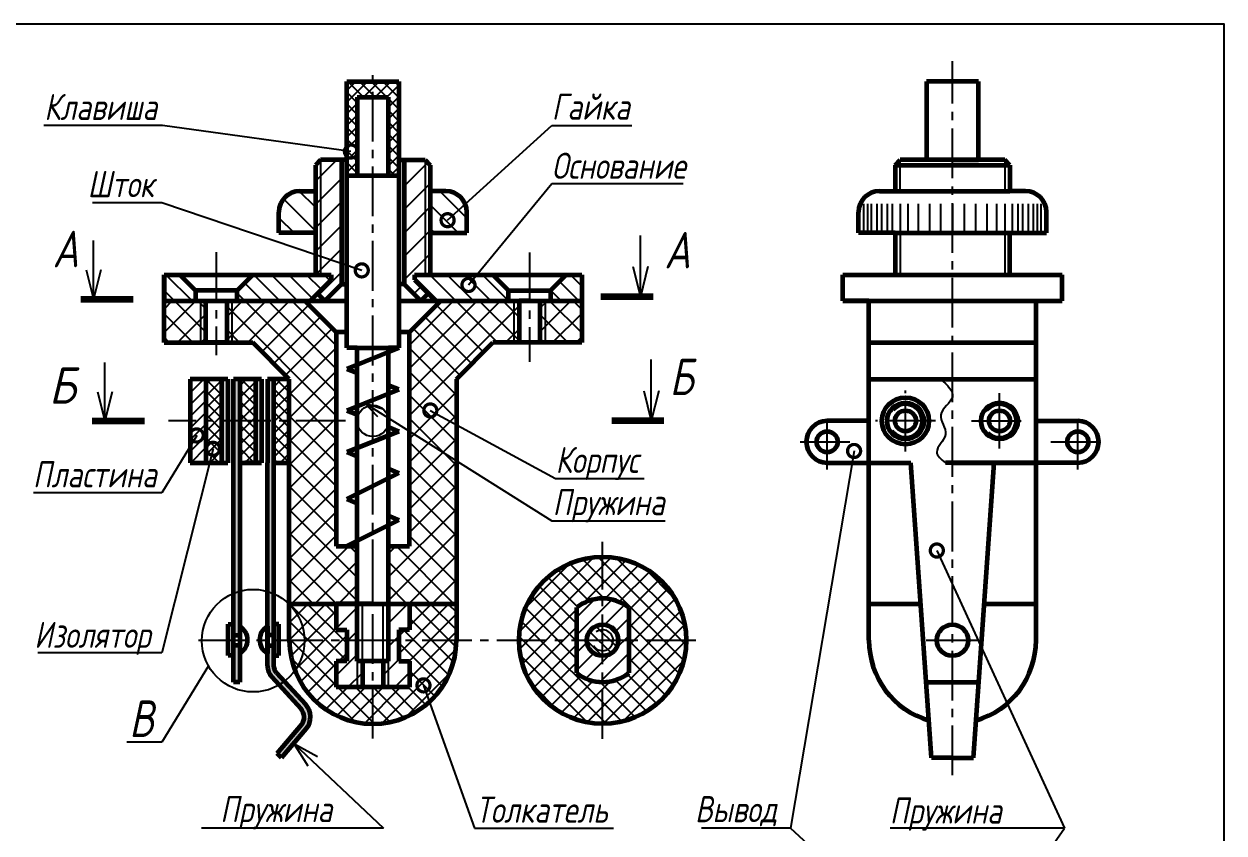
# Model space of a CAD drawing. Header units: millimetres. Extents: x 0 to 420, y 0 to 313.
# Drawn here: x 190.2 to 420, y 142.1 to 297 of the extents above; entities that cross this region are included whole.
import ezdxf

# ---------------------------------------------------------------- set-up
doc = ezdxf.new("R2010")
doc.units = ezdxf.units.MM
doc.header["$LTSCALE"] = 0.5
doc.linetypes.add('осевая2', pattern=[28.575000000000003, 19.05, -3.175, 3.175, -3.175])
doc.layers.get('0').update_dxf_attribs({"linetype": 'CONTINUOUS', "lineweight": 60})
doc.styles.get("Standard").update_dxf_attribs({"font": 'isocpeui.ttf', "width": 0.9})
doc.dimstyles.get("Standard").update_dxf_attribs({"dimtxt": 5, "dimasz": 5, "dimexe": 2, "dimexo": 0, "dimgap": 1.5, "dimtad": 1, "dimdec": 0, "dimzin": 0, "dimtxsty": 'Standard', "dimcen": 5, "dimadec": 0, "dimazin": 0, "dimtfac": 1, "dimtdec": 0, "dimtofl": 0, "dimtmove": 0, "dimatfit": 3, "dimldrblk": 'DOTSMALL', "dimfxl": 0, "dimtolj": 1, "dimtzin": 0, "dimarcsym": 0})
pattern_1 = [(45, (10, -5), (-1.122532015133644, 1.122532015133644), []), (135, (10, -5), (-1.122532015133644, -1.122532015133644), [])]

# ---------------------------------------------------------------- blocks, each defined once
blk = doc.blocks.new('_DotSmall')
at = {"color": 0, "linetype": 'ByBlock', "const_width": 0.5}
blk.add_lwpolyline([(-0.0625, 0, 1), (0.0625, 0, 1)], format="xyb", close=True, dxfattribs=at)

msp = doc.modelspace()

# ---------------------------------------------------------------- hatches: boundary and pattern name
at = {"lineweight": -3}
h = msp.add_hatch(dxfattribs=at)
h.set_pattern_fill('ANSI37', color=256, scale=0.5, style=0)
h.set_pattern_definition([(45, (10.47450921081239, -4.379159490993146), (-1.122532015133644, 1.122532015133644), []), (135, (10.47450921081239, -4.379159490993146), (-1.122532015133644, -1.122532015133644), [])])
h.paths.add_polyline_path([(253.9999999999999, 283), (259.9999999999999, 283), (259.9999999999999, 268), (261.9999999999999, 268), (261.9999999999999, 286), (251.9999999999999, 286), (252, 268), (253.9999999999999, 268)])
h = msp.add_hatch(dxfattribs=at)
h.set_pattern_fill('ANSI31', style=0)
h.set_pattern_definition([(45, (10, -5), (-2.245064030267288, 2.245064030267288), [])])
h.paths.add_polyline_path([(250.9999999999999, 270.9999999999999), (246.9999999999999, 270.9999999999999), (247.0000000000002, 248.9999999999999), (249.0000000000001, 249), (249.0000000000001, 247.9999999999999), (246.414213562373, 245.414213562373), (247.8284271247462, 243.9999999999999), (251.0000000000001, 247.1715728752538)])
h.paths.add_polyline_path([(246.9999999999999, 270.9999999999999), (245.9999999999999, 269.9999999999999), (246.0000000000001, 249), (247.0000000000001, 249)])
h.paths.add_polyline_path([(266.9999999999998, 271.0000000000001), (262.9999999999999, 271), (262.9999999999998, 247.1715728752536), (266.1715728752538, 244.0000000000001), (267.5857864376268, 245.414213562373), (264.9999999999999, 248), (264.9999999999999, 249), (266.9999999999999, 248.9999999999999)])
h.paths.add_polyline_path([(267.9999999999999, 269.9999999999999), (266.9999999999999, 271.0000000000001), (266.9999999999999, 270), (266.9999999999999, 249), (267.9999999999999, 249)])
h = msp.add_hatch(dxfattribs=at)
h.set_pattern_fill('ANSI31', angle=90, style=0)
h.set_pattern_definition([(135, (10, -5), (-2.245064030267288, -2.245064030267288), [])])
h.paths.add_polyline_path([(245.9999999999999, 264.9999999999999), (243.0000000000001, 264.9999999999999, 0.4142135623730951), (239.0000000000001, 260.9999999999999), (239.0000000000001, 256.9999999999998), (246.0000000000001, 256.9999999999999)])
h.paths.add_polyline_path([(270.9999999999999, 264.9999999999999), (267.9999999999999, 264.9999999999999), (267.9999999999999, 256.9999999999999), (274.9999999999998, 256.9999999999998), (274.9999999999999, 260.9999999999999, 0.4142135623730951)])
h = msp.add_hatch(dxfattribs=at)
h.set_pattern_fill('ANSI31', scale=0.75, angle=90, style=0)
h.set_pattern_definition([(135, (10, -5), (-1.683798022700466, -1.683798022700466), [])])
h.paths.add_polyline_path([(222.9999999999997, 246), (219.9999999999997, 249), (217.0000000000001, 249), (217, 244), (222.9999999999997, 244)])
h.paths.add_polyline_path([(249.0000000000001, 247.9999999999999), (249.0000000000001, 249), (247.0000000000001, 249), (233.9999999999997, 249), (230.9999999999997, 245.9999999999999), (230.9999999999997, 244), (245, 244)])
h.paths.add_polyline_path([(279.9999999999999, 248.9999999999999), (264.9999999999999, 249), (264.9999999999999, 247.9999999999999), (268.9999999999999, 244), (269.9999999999999, 244), (283, 244), (283.0000000000001, 245.9999999999999)])
h.paths.add_polyline_path([(296.9999999999999, 248.9999999999999), (294, 248.9999999999999), (291, 245.9999999999999), (291, 244), (297, 244)])
h = msp.add_hatch(dxfattribs=at)
h.set_pattern_fill('ANSI37', style=0)
h.set_pattern_definition([(45, (10, -5), (-2.245064030267288, 2.245064030267288), []), (135, (10, -5), (-2.245064030267288, -2.245064030267288), [])])
h.paths.add_polyline_path([(297, 244), (290, 244), (290, 236), (297, 236)])
h.paths.add_polyline_path([(284.0000000000001, 243.9999999999999), (283, 243.9999999999999), (269.9999999999999, 243.9999999999999), (263.9999999999999, 237.9999999999999), (264, 197), (259.9999999999999, 197), (259.9999999999999, 186), (263.9999999999999, 186), (273, 186), (273, 229), (280, 235.9999999999999), (284, 236)])
h.paths.add_polyline_path([(250.0000000000001, 221), (240.9999999999999, 221), (241, 186), (253.9999999999999, 186), (254, 197), (250.0000000000001, 197)])
h.paths.add_polyline_path([(244, 244), (235.9999999999999, 244), (229.9999999999997, 244), (229.9999999999997, 235.9999999999999), (234, 235.9999999999999), (240.9999999999999, 228.9999999999999), (240.9999999999999, 220.9999999999999), (250, 220.9999999999999), (250, 237.9999999999999)])
h.paths.add_polyline_path([(224, 244), (217.0000000000001, 244), (217.0000000000001, 235.9999999999999), (223.9999999999999, 236)])
h.paths.add_polyline_path([(229.9999999999997, 244), (228.9999999999997, 244), (228.9999999999999, 235.9999999999999), (229.9999999999997, 235.9999999999999)])
h.paths.add_polyline_path([(224.9999999999999, 244), (223.9999999999999, 244), (223.9999999999999, 235.9999999999999), (224.9999999999999, 235.9999999999999)])
h.paths.add_polyline_path([(285, 244), (284, 243.9999999999999), (284, 235.9999999999999), (285, 235.9999999999999)])
h.paths.add_polyline_path([(290, 244), (289, 243.9999999999999), (289, 236), (290, 236)])
h = msp.add_hatch(dxfattribs=at)
h.set_pattern_fill('ANSI31', color=256, scale=0.5, style=0)
h.set_pattern_definition([(45, (11.47450921081239, -4.379159490993175), (-1.122532015133644, 1.122532015133644), [])])
h.paths.add_polyline_path([(225, 228.9999999999999), (221.9999999999999, 228.9999999999999), (222, 212.9999999999999), (224.9999999999999, 212.9999999999999)])
h = msp.add_hatch(dxfattribs=at)
h.set_pattern_fill('ANSI37', scale=0.5, style=0)
h.set_pattern_definition(pattern_1)
h.paths.add_polyline_path([(227.9999999999999, 229), (224.9999999999999, 229), (225, 221), (227.9999999999999, 221)])
h.paths.add_polyline_path([(227.9999999999999, 220.9999999999999), (224.9999999999999, 220.9999999999999), (224.9999999999999, 212.9999999999999), (227.9999999999999, 212.9999999999999)])
h = msp.add_hatch(color=7, dxfattribs=at)
h.paths.add_polyline_path([(229.2, 229), (227.9999999999999, 228.9999999999999), (227.9999999999999, 220.9999999999999), (229.1999999999999, 220.9999999999999)])
h.paths.add_polyline_path([(229.1999999999999, 221), (227.9999999999999, 221), (227.9999999999999, 213), (229.1999999999999, 213)])
for points in [[(231.4999999999999, 228.9999999999999), (230.3, 228.9999999999999), (230.3, 221), (231.4999999999999, 221)], [(243.1985606546065, 165.9179885122392, -0.3887361430112392), (243.3080637755554, 162.8130441587843), (238.6488081115461, 157.3511918884537), (239.4999999999999, 156.5), (244.2210135987188, 162.0342485370798, 0.3708833653669796), (244.2025324279733, 166.5987108885997), (240.0467666349128, 171.1290411446852, -0.03092575068386787), (239.0398596665021, 170.4515185162357)]]:
    msp.add_hatch(color=7, dxfattribs=at).paths.add_polyline_path(points)
h = msp.add_hatch(dxfattribs=at)
h.set_pattern_fill('ANSI37', scale=0.5, style=0)
h.set_pattern_definition(pattern_1)
h.paths.add_polyline_path([(234.4999999999999, 229), (231.4999999999999, 228.9999999999999), (231.4999999999999, 220.9999999999999), (234.4999999999999, 220.9999999999999)])
h.paths.add_polyline_path([(234.5, 221), (231.4999999999999, 221), (231.4999999999999, 213), (234.4999999999999, 213)])
h = msp.add_hatch(color=7, dxfattribs=at)
h.paths.add_polyline_path([(235.7, 229), (234.4999999999999, 228.9999999999999), (234.4999999999999, 220.9999999999999), (235.7, 220.9999999999999)])
h.paths.add_polyline_path([(235.7, 220.9999999999999), (234.4999999999999, 221), (234.4999999999999, 212.9999999999999), (235.4999999999999, 213), (235.6999999999999, 212.9999999999999)])
h = msp.add_hatch(color=7, dxfattribs=at)
h.paths.add_polyline_path([(238, 229), (236.8, 228.9999999999999), (236.7999999999999, 220.9999999999999), (237.9999999999999, 220.9999999999999)])
h.paths.add_polyline_path([(237.9999999999999, 220.9999999999999), (236.7999999999999, 220.9999999999999), (236.8, 213), (236.7999999999999, 188.3557805064941, -0.03251450548268266), (237.9999999999999, 187.9224295782384), (237.9999999999999, 213)])
h = msp.add_hatch(dxfattribs=at)
h.set_pattern_fill('ANSI37', scale=0.5, style=0)
h.set_pattern_definition(pattern_1)
h.paths.add_polyline_path([(241, 228.9999999999999), (237.9999999999999, 229), (237.9999999999999, 220.9999999999999), (240.9999999999999, 220.9999999999999)])
h.paths.add_polyline_path([(241, 221), (237.9999999999999, 221), (237.9999999999999, 212.9999999999999), (240.9999999999999, 213)])
h = msp.add_hatch(color=7, dxfattribs=at)
h.paths.add_polyline_path([(231.4999999999999, 213), (231.4999999999999, 220.9999999999999), (230.3, 221), (230.3, 187.9893054944609, -0.03232055185939949), (231.5, 188.3997580830647)])
h.paths.add_polyline_path([(231.5, 188.3997580830647, 0.03232055185939949), (230.3, 187.9893054944609), (230.3, 179.9999999999999), (231.5, 179.9999999999999)])
h.paths.add_polyline_path([(231.5, 178), (230.3, 177.9999999999999), (230.3, 171), (231.4999999999999, 170.9999999999999)])
h = msp.add_hatch(dxfattribs=at)
h.set_pattern_fill('ANSI37', color=256, scale=0.75, style=0)
h.set_pattern_definition([(45, (0, 0), (-1.683798022700466, 1.683798022700466), []), (135, (0, 0), (-1.683798022700466, -1.683798022700466), [])])
h.paths.add_polyline_path([(296, 178.9999999999999), (285, 178.9999999999999, 0.4142135623730951), (301, 162.9999999999999), (301, 170.9999999999999, -0.170404102870707), (296, 172.7550020016011)])
h.paths.add_polyline_path([(296, 185.2449979983985, -0.170404102870712), (301, 187.0000000000001), (301, 194.9999999999999, 0.4142135623730951), (285, 178.9999999999999), (295.9999999999999, 178.9999999999999)])
h.paths.add_polyline_path([(301, 194.9999999999999), (301, 186.9999999999999, -0.1704041028707142), (306.0000000000001, 185.2449979983983), (306.0000000000001, 179), (317, 178.9999999999999, 0.4142135623730951)])
h.paths.add_polyline_path([(317, 178.9999999999999), (306.0000000000001, 179), (306.0000000000001, 172.7550020016014, -0.1704041028707136), (301, 170.9999999999997), (301, 162.9999999999999, 0.4142135623730951)])
h = msp.add_hatch(color=7, dxfattribs=at)
h.paths.add_polyline_path([(238, 187.9224295782384, 0.03251450548268359), (236.7999999999999, 188.3557805064941), (236.7999999999999, 179.9999999999999), (238, 179.9999999999999)])
h.paths.add_polyline_path([(238, 177.9999999999999), (236.7999999999999, 177.9999999999999), (236.7999999999999, 176.479715562982), (236.7999999999999, 174.1386619228793, 0.1877357048080367), (237.6418751548739, 171.975505152139), (239.0398596665021, 170.4515185162357, 0.03092575068386726), (240.0467666349128, 171.1290411446852), (238.526171838163, 172.7866890868443, -0.1877356792263243), (237.9999999999999, 174.1386619228792)])
h = msp.add_hatch(dxfattribs=at)
h.set_pattern_fill('ANSI31', scale=0.75, style=0)
h.set_pattern_definition([(45, (10, -5), (-1.683798022700466, 1.683798022700466), [])])
h.paths.add_polyline_path([(301.0000000000001, 186.9999999999999, 0.1704041028707158), (296, 185.2449979983981), (296, 178.9999999999999), (298, 178.9999999999999, -0.4142135623730951), (301, 181.9999999999999)])
h.paths.add_polyline_path([(301.0000000000001, 175.9999999999999, -0.4142135623731006), (298, 178.9999999999999), (296, 178.9999999999999), (296, 172.7550020016011, 0.1704041028707092), (301, 170.9999999999997)])
h.paths.add_polyline_path([(306.0000000000001, 178.9999999999999), (304, 178.9999999999999, -0.4142135623730951), (301, 175.9999999999999), (301, 170.9999999999999, 0.1704041028707114), (306.0000000000001, 172.7550020016014)])
h.paths.add_polyline_path([(306.0000000000001, 185.2449979983986, 0.1704041028707123), (301, 187.0000000000001), (301, 181.9999999999999, -0.4142135623730951), (304, 178.9999999999999), (306.0000000000001, 178.9999999999999)])
h = msp.add_hatch(dxfattribs=at)
h.set_pattern_fill('ANSI37', color=256, scale=0.75, style=0)
h.set_pattern_definition([(45, (10.47450921081239, -4.379159490993146), (-1.683798022700466, 1.683798022700466), []), (135, (10.47450921081239, -4.379159490993146), (-1.683798022700466, -1.683798022700466), [])])
h.paths.add_polyline_path([(263.9999999999999, 175), (263.9999999999999, 170), (256.9999999999999, 169.9999999999999), (256.9999999999999, 163, 0.4142135623730961), (273, 179), (273, 186), (263.9999999999999, 186), (263.9999999999999, 181), (261.9999999999999, 180.9999999999999), (261.9999999999999, 175)])
h.paths.add_polyline_path([(256.9999999999999, 163), (256.9999999999999, 170), (254.9999999999999, 170), (253.9999999999999, 170), (250, 170), (249.9999999999999, 175), (251.9999999999999, 174.9999999999999), (251.9999999999999, 181), (250, 181), (250, 186), (240.9999999999999, 186), (240.9999999999999, 179, 0.4142135623730951)])
h = msp.add_hatch(dxfattribs=at)
h.set_pattern_fill('ANSI31', color=256, style=0)
h.set_pattern_definition([(45, (10.47450921081239, -4.379159490993146), (-2.245064030267288, 2.245064030267288), [])])
h.paths.add_polyline_path([(253.9999999999999, 186), (250, 185.9999999999999), (249.9999999999999, 181), (251.9999999999999, 181), (251.9999999999999, 175), (249.9999999999999, 175), (249.9999999999999, 170), (253.9999999999999, 170)])
h.paths.add_polyline_path([(263.9999999999999, 175), (261.9999999999999, 175), (261.9999999999999, 181), (263.9999999999999, 181), (263.9999999999999, 186), (259.9999999999999, 186), (259.9999999999999, 170), (263.9999999999999, 170)])
h.paths.add_polyline_path([(259.9999999999999, 175), (258.9999999999999, 175), (258.9999999999999, 170), (259.9999999999999, 170)])
h.paths.add_polyline_path([(254.9999999999999, 175), (253.9999999999999, 174.9999999999999), (254, 170), (254.9999999999999, 170)])
h = msp.add_hatch(dxfattribs=at)
h.set_pattern_fill('ANSI31', color=256, scale=0.5, angle=90, style=0)
h.set_pattern_definition([(135, (-4.278414844498002, -3.715709893758174), (-1.122532015133644, -1.122532015133644), [])])
h.paths.add_polyline_path([(301, 179.5856578228995), (298.0577211358411, 179.5856578228995, 0.04915979923490117), (298, 178.9999999999999, 1), (304, 178.9999999999999), (301, 178.9999999999999)])
h.paths.add_polyline_path([(301, 181.9999999999999, 0.3577686434784973), (298.0577211358411, 179.5856578228995), (301, 179.5856578228995)])
h.paths.add_polyline_path([(301, 180.9999999999999), (301, 179.5856578228995), (302.9123297086215, 179.5856578228995, 0.3296180218170288)], flags=17)
h.paths.add_polyline_path([(302.9123297086215, 179.5856578228995), (301, 179.5856578228995), (301, 178.9999999999999), (303, 178.9999999999999, 0.07443303098612686)], flags=17)
h.paths.add_polyline_path([(303.942278864159, 179.5856578228995), (302.9123297086215, 179.5856578228995, -0.07443303098612686), (303, 178.9999999999999), (304, 178.9999999999999, 0.04915979923490117)], flags=17)
h.paths.add_polyline_path([(301, 181.9999999999999), (301, 180.9999999999999, -0.3296180218170288), (302.9123297086215, 179.5856578228995), (303.942278864159, 179.5856578228995, 0.3577686434784973)])

# ---------------------------------------------------------------- linework, layer by layer
at = {"color": 7, "lineweight": 0}
for p, q in [((420.0000013490593, 296.9999997325646), (1.349059402855346e-06, 296.9999997325646)), ((420.0000013490593, -2.674353254406014e-07), (420.0000013490593, 296.9999997325646))]:
    msp.add_line(p, q, dxfattribs=at)
at = {"linetype": 'осевая2', "lineweight": -3}
for p, q in [((368, 153.1670388027873), (368, 289.8957901429818)), ((256.9999999999999, 160.2027274502791), (256.9999999999999, 287.6982281225469)), ((226.9999999999997, 253.3422030603032), (226.9999999999997, 233.6055279160263)), ((287, 253.2474888790094), (287, 232.2958909098242)), ((359, 215.1739430949277), (359, 226.8260569050722)), ((251.75551004504, 220.9999999999999), (217.838511184751, 220.9999999999999)), ((344.0000000000001, 211.702490584484), (344.0000000000001, 222.2975094155159)), ((364.7496489928988, 221), (353.2503510071012, 221)), ((371.6610409483463, 221), (382.3389590516539, 221)), ((392, 211.702490584484), (392, 222.2975094155159)), ((338.8445789284061, 217), (349.1554210715941, 217)), ((386.844578928406, 217), (397.155421071594, 217)), ((301, 160.1437200263278), (301, 197.856279973672)), ((223.5916407411337, 178.9999999999999), (320.1424730571355, 178.9999999999999))]:
    msp.add_line(p, q, dxfattribs=at)
at = {"lineweight": 60}
for p, q in [((251.9999999999999, 268), (251.9999999999999, 286)), ((251.9999999999999, 286), (261.9999999999999, 286)), ((261.9999999999999, 286), (261.9999999999999, 268)), ((261.9999999999999, 286), (261.9999999999999, 271)), ((373, 286), (363, 286)), ((363, 286), (363, 271)), ((373, 271), (373, 286)), ((253.9999999999999, 283), (253.9999999999999, 268)), ((253.9999999999999, 283), (259.9999999999999, 283)), ((259.9999999999999, 268), (259.9999999999999, 283)), ((246.9999999999999, 270.9999999999999), (245.9999999999999, 269.9999999999999)), ((245.9999999999999, 269.9999999999999), (246.0000000000001, 249)), ((250.9999999999999, 270.9999999999999), (246.9999999999999, 270.9999999999999)), ((251.9999999999999, 270.9999999999999), (250.9999999999999, 270.9999999999999)), ((250.9999999999999, 270.9999999999999), (251.0000000000001, 247.1715728752537)), ((261.9999999999999, 271), (262.9999999999999, 271)), ((262.9999999999999, 271), (262.9999999999999, 247.1715728752536)), ((262.9999999999999, 271), (266.9999999999999, 271.0000000000001)), ((266.9999999999999, 271), (267.9999999999999, 270)), ((267.9999999999999, 270), (267.9999999999999, 249)), ((357, 270), (358, 271)), ((357, 270), (379, 270)), ((357, 270), (357, 264.9999999999999)), ((378, 271), (358, 271)), ((368, 271), (362, 271)), ((368, 271), (373, 271)), ((379, 270), (378, 271)), ((379, 270), (379.0000000000001, 264.9999999999999)), ((251.9999999999999, 235), (251.9999999999999, 268)), ((251.9999999999999, 268), (261.9999999999999, 268)), ((261.9999999999999, 268), (261.9999999999999, 235)), ((243.0000000000001, 264.9999999999999), (246, 264.9999999999999)), ((270.9999999999999, 264.9999999999999), (267.9999999999999, 264.9999999999999)), ((354.0000000000002, 264.9999999999999), (357.0000000000001, 264.9999999999999)), ((356.9999999999999, 264.9999999999999), (379.0000000000001, 264.9999999999999)), ((382, 264.9999999999999), (379, 264.9999999999999)), ((239.0000000000001, 256.9999999999999), (239.0000000000001, 260.9999999999999)), ((274.9999999999999, 256.9999999999999), (274.9999999999999, 260.9999999999999)), ((350.0000000000002, 256.9999999999999), (350.0000000000002, 260.9999999999999)), ((386, 256.9999999999999), (386, 260.9999999999999)), ((246.0000000000001, 256.9999999999999), (239.0000000000001, 256.9999999999999)), ((267.9999999999999, 256.9999999999999), (274.9999999999999, 256.9999999999999)), ((357.0000000000002, 256.9999999999999), (350.0000000000002, 256.9999999999999)), ((356.9999999999999, 256.9999999999999), (357, 249)), ((356.9999999999998, 256.9999999999999), (378.9999999999998, 256.9999999999999)), ((379, 249), (378.9999999999998, 256.9999999999999)), ((379, 256.9999999999999), (386, 256.9999999999999)), ((217.0000000000001, 249), (249.0000000000001, 249)), ((217.0000000000001, 236), (217.0000000000001, 249)), ((217.0000000000001, 249), (217.0000000000001, 244)), ((222.9999999999997, 246), (219.9999999999997, 249)), ((230.9999999999997, 246), (233.9999999999997, 249)), ((247.0000000000001, 249), (249.0000000000001, 249)), ((249.0000000000001, 249), (249.0000000000001, 248)), ((264.9999999999999, 249), (297, 249)), ((264.9999999999999, 249), (264.9999999999999, 248)), ((283, 245.9999999999999), (280, 248.9999999999999)), ((291, 245.9999999999999), (294, 248.9999999999999)), ((297, 249), (297, 236)), ((297, 249), (297, 244)), ((347, 248.9999999999999), (389.0000000000001, 249.0000000000001)), ((347, 244), (347, 249)), ((368, 249), (378, 249)), ((389.0000000000001, 244), (389.0000000000001, 249)), ((230.9999999999997, 246), (222.9999999999997, 246)), ((222.9999999999997, 246), (222.9999999999997, 244)), ((230.9999999999997, 244), (230.9999999999997, 246)), ((249.0000000000001, 248), (244.9999999999999, 244)), ((251.0000000000001, 247.1715728752537), (247.8284271247462, 244)), ((251.0000000000001, 247.1715728752537), (252.0000000000001, 247.1715728752538)), ((262.9999999999998, 247.1715728752537), (261.9999999999998, 247.1715728752538)), ((262.9999999999998, 247.1715728752537), (266.1715728752537, 244)), ((264.9999999999999, 248), (268.9999999999999, 244)), ((283, 243.9999999999999), (283, 245.9999999999999)), ((283, 245.9999999999999), (291, 245.9999999999999)), ((291, 245.9999999999999), (291, 243.9999999999999)), ((217.0000000000001, 244), (251.9999999999999, 244)), ((224.9999999999999, 236), (224.9999999999999, 244)), ((228.9999999999997, 244), (228.9999999999999, 236)), ((243.9999999999999, 244), (250, 237.9999999999999)), ((246.4142135623731, 245.414213562373), (247.8284271247462, 243.9999999999999)), ((261.9999999999999, 244), (297, 244)), ((269.9999999999999, 244), (263.9999999999999, 237.9999999999999)), ((267.5857864376268, 245.414213562373), (266.1715728752537, 243.9999999999999)), ((287, 243.9999999999999), (285, 243.9999999999999)), ((285, 243.9999999999999), (285, 235.9999999999999)), ((287, 243.9999999999999), (289, 243.9999999999999)), ((289, 243.9999999999999), (289, 235.9999999999999)), ((346.9999999999999, 244), (389.0000000000001, 244)), ((352, 244), (347.0000000000001, 244)), ((352, 199.2063549343127), (352, 244)), ((384.0000000000001, 197.5369988600654), (384.0000000000001, 244)), ((384.0000000000001, 244), (389.0000000000001, 244)), ((250, 237.9999999999999), (250.0000000000001, 197)), ((251.9999999999999, 237.9999999999999), (250, 237.9999999999999)), ((263.9999999999999, 237.9999999999999), (261.9999999999999, 237.9999999999999)), ((264, 197), (263.9999999999999, 237.9999999999999)), ((217.0000000000001, 236), (234.0000000000001, 236)), ((228.9999999999999, 236), (224.9999999999999, 236)), ((240.9999999999999, 229), (234.0000000000001, 236)), ((253.9999999999999, 235), (251.9999999999999, 235)), ((261.9999999999999, 235), (251.9999999999999, 231)), ((253.9999999999999, 175), (253.9999999999999, 235)), ((253.9999999999999, 235), (259.9999999999999, 235)), ((259.9999999999999, 175), (259.9999999999999, 235)), ((261.9999999999999, 235), (259.9999999999999, 235)), ((273, 229), (280, 236)), ((297, 236), (280, 236)), ((282, 235.9999999999999), (281, 235.9999999999999)), ((297, 236), (284, 236)), ((352, 236), (384.0000000000001, 236)), ((251.9999999999999, 231), (253.9999999999999, 230.2)), ((224.9999999999999, 228.9999999999999), (221.9999999999999, 228.9999999999999)), ((221.9999999999999, 228.9999999999999), (221.9999999999999, 212.9999999999999)), ((224.9999999999999, 229), (223.9999999999999, 229)), ((227.9999999999999, 229), (224.9999999999999, 229)), ((224.9999999999999, 228.9999999999999), (224.9999999999999, 212.9999999999999)), ((227.9999999999999, 229), (227.9999999999999, 213)), ((229.1999999999999, 229), (227.9999999999999, 229)), ((229.1999999999999, 229), (229.1999999999999, 213)), ((234.4999999999999, 229), (230.2999999999999, 228.9999999999999)), ((230.3, 170.9999999999999), (230.2999999999999, 228.9999999999999)), ((231.4999999999999, 229), (231.4999999999999, 213)), ((235.4999999999999, 229), (233.4999999999999, 229)), ((235.7, 229), (234.4999999999999, 229)), ((234.4999999999999, 229), (234.4999999999999, 213)), ((235.7, 229), (235.6999999999999, 212.9999999999999)), ((237.9999999999999, 229), (236.8, 229)), ((236.8, 229), (236.8, 213)), ((237.9999999999999, 229), (236.9999999999999, 229)), ((240.9999999999999, 229), (237.9999999999999, 229)), ((237.9999999999999, 229), (237.9999999999999, 213)), ((240.9999999999999, 179), (240.9999999999999, 229)), ((261.9999999999999, 226.9999999999999), (259.9999999999999, 227.7999999999999)), ((273, 229), (273, 179)), ((352, 229), (384.0000000000001, 229)), ((261.9999999999999, 226.9999999999999), (251.9999999999999, 223)), ((251.9999999999999, 223), (253.9999999999999, 222.2)), ((352.0000000000001, 221), (344.0000000000001, 221)), ((384, 221), (392, 221)), ((261.9999999999999, 218.9999999999999), (251.9999999999999, 214.9999999999999)), ((260, 219.8), (261.9999999999999, 218.9999999999999)), ((251.9999999999999, 214.9999999999999), (253.9999999999999, 214.1999999999999)), ((221.9999999999999, 212.9999999999999), (229.1999999999999, 213)), ((231.4999999999999, 213), (235.6999999999999, 212.9999999999999)), ((231.4999999999999, 213), (231.5, 170.9999999999999)), ((235.4999999999999, 213), (232.4999999999999, 213)), ((236.7999999999999, 174.1307402070604), (236.8, 213)), ((237.9999999999999, 213), (240.9999999999999, 213)), ((237.9999999999999, 213), (237.9999999999999, 174.1386619228792)), ((259.9999999999999, 211.7999999999999), (261.9999999999999, 210.9999999999999)), ((344.0000000000001, 213), (360, 213)), ((352, 213), (360, 213)), ((364, 156.5), (360, 213)), ((392, 213), (366.6586628119777, 213)), ((368, 213), (384.0000000000001, 213)), ((372, 156.5), (376.0000000000001, 213)), ((261.9999999999999, 210.9999999999999), (251.9999999999999, 205.9999999999999)), ((251.9999999999999, 205.9999999999999), (253.9999999999999, 205.1999999999999)), ((259.9999999999999, 202.7999999999999), (261.9999999999999, 201.9999999999999)), ((261.9999999999999, 201.9999999999999), (251.9999999999999, 197)), ((352, 179.0000002394669), (352, 199.2063549343127)), ((250.0000000000001, 197), (253.9999999999999, 197)), ((259.9999999999999, 197), (264, 197)), ((384.0000000000001, 179.0000002394669), (384.0000000000001, 197.5369988600654)), ((240.9999999999999, 186), (273, 186)), ((256.9999999999999, 186), (249.9999999999999, 186)), ((249.9999999999999, 186), (249.9999999999999, 181)), ((256.9999999999999, 186), (263.9999999999999, 186)), ((263.9999999999999, 186), (263.9999999999999, 181)), ((296, 185.2449979983985), (296, 172.7550020016011)), ((306.0000000000001, 185.2449979983986), (306.0000000000001, 172.7550020016014)), ((352, 186), (361.9115044247788, 186)), ((374.0884955752214, 186), (384.0000000000002, 186)), ((229.3, 176.0777917743354), (229.3, 182.0777917743354)), ((229.3, 182.0777917743354), (230.3, 182.0777917743354)), ((236.7999999999999, 181.6758679856887), (236.7999999999999, 176.479715562982)), ((238.9999999999999, 182.0777917743354), (237.9999999999999, 182.0777917743354)), ((238.9999999999999, 176.0777917743354), (238.9999999999999, 182.0777917743354)), ((230.3, 179.9999999999999), (231.4999999999999, 179.9999999999999)), ((237.9999999999999, 179.9999999999999), (236.7999999999999, 179.9999999999999)), ((249.9999999999999, 181), (251.9999999999999, 181)), ((251.9999999999999, 181), (251.9999999999999, 175)), ((263.9999999999999, 181), (261.9999999999999, 181)), ((261.9999999999999, 181), (261.9999999999999, 175)), ((231.4999999999999, 177.9999999999999), (230.3, 177.9999999999999)), ((236.7999999999999, 177.9999999999999), (237.9999999999999, 177.9999999999999)), ((230.3, 176.0777917743354), (229.3, 176.0777917743354)), ((237.9999999999999, 176.0777917743354), (238.9999999999999, 176.0777917743354)), ((251.9999999999999, 175), (249.9999999999999, 175)), ((249.9999999999999, 175), (249.9999999999999, 170)), ((259.9999999999999, 175), (253.9999999999999, 175)), ((254.9999999999999, 175), (254.9999999999999, 170)), ((258.9999999999999, 175), (258.9999999999999, 170)), ((261.9999999999999, 175), (263.9999999999999, 175)), ((263.9999999999999, 175), (263.9999999999999, 170)), ((238.526171838163, 172.7866890868443), (244.0703388891475, 166.7428191994197)), ((231.4999999999999, 171), (230.3, 170.9999999999999)), ((237.6418750212407, 171.9755052978168), (243.1860420722252, 165.9316354103921)), ((362.9734513274336, 171), (373.0265486725664, 171)), ((263.9999999999999, 170), (249.9999999999999, 170)), ((243.3080637755554, 162.8130441587843), (238.6488081115462, 157.3511918884537)), ((244.2210135987188, 162.0342485370798), (239.4999999999999, 156.5)), ((239.4999999999999, 156.5), (238.6488081115462, 157.3511918884537)), ((368, 156.5), (364, 156.5)), ((368, 156.5), (372, 156.5))]:
    msp.add_line(p, q, dxfattribs=at)
at = {"lineweight": -3}
for p, q in [((259.9999999999999, 286), (253.9999999999999, 286)), ((246.9999999999999, 270.9999999999999), (247.0000000000001, 249)), ((266.9999999999999, 271), (266.9999999999999, 249)), ((266.9999999999999, 271), (266.9999999999999, 270)), ((358.0000000000001, 264.9999999999999), (358, 271)), ((378, 271), (377.9999999999999, 264.9999999999999)), ((350.9999999999999, 256.9999999999999), (350.9999999999999, 262.5738953235161)), ((351.7499999999999, 262.5738953235161), (351.7499999999999, 256.9999999999999)), ((352.4999999999999, 256.9999999999999), (352.4999999999999, 262.5738953235161)), ((353.4999999999999, 262.5738953235161), (353.4999999999999, 256.9999999999999)), ((354.4999999999999, 256.9999999999999), (354.4999999999999, 262.5738953235161)), ((355.5, 262.5738953235161), (355.4999999999999, 256.9999999999999)), ((356.5, 256.9999999999999), (356.5, 262.5738953235161)), ((358, 262.5738953235161), (358, 256.9999999999999)), ((359.5, 256.9999999999999), (359.5, 262.5738953235161)), ((361.3987941570485, 262.5738953235161), (361.3987941570485, 256.9999999999999)), ((363.5991965997987, 262.5738953235161), (363.5991965997987, 256.9999999999999)), ((365.7327977331993, 262.5738953235161), (365.7327977331993, 256.9999999999999)), ((368, 262.5738953235161), (368, 256.9999999999999)), ((368, 262.5738953235161), (368, 256.9999999999999)), ((370.2672022668007, 262.5738953235161), (370.2672022668007, 256.9999999999999)), ((372.4008034002013, 262.5738953235161), (372.4008034002013, 256.9999999999999)), ((374.6012058429515, 262.5738953235161), (374.6012058429515, 256.9999999999999)), ((376.5, 256.9999999999999), (376.5, 262.5738953235161)), ((378, 262.5738953235161), (378, 256.9999999999999)), ((379.5, 256.9999999999999), (379.5, 262.5738953235161)), ((380.5, 262.5738953235161), (380.5000000000001, 256.9999999999999)), ((381.5000000000001, 256.9999999999999), (381.5000000000001, 262.5738953235161)), ((382.5000000000001, 262.5738953235161), (382.5000000000001, 256.9999999999999)), ((383.5000000000001, 256.9999999999999), (383.5000000000001, 262.5738953235161)), ((384.2500000000001, 262.5738953235161), (384.2500000000001, 256.9999999999999)), ((385.0000000000001, 256.9999999999999), (385.0000000000001, 262.5738953235161)), ((351.7499999999999, 256.9999999999999), (350.9999999999999, 256.9999999999999)), ((353.4999999999999, 256.9999999999999), (352.4999999999999, 256.9999999999999)), ((355.4999999999999, 256.9999999999999), (354.4999999999999, 256.9999999999999)), ((358, 256.9999999999999), (356.5, 256.9999999999999)), ((358, 256.9999999999999), (358, 249)), ((362, 256.9999999999999), (360.5, 256.9999999999999)), ((361.3987941570485, 256.9999999999999), (361.1987941570485, 256.9999999999999)), ((364, 256.9999999999999), (374, 256.9999999999999)), ((366, 256.9999999999999), (372, 256.9999999999999)), ((368, 256.9999999999999), (370, 256.9999999999999)), ((374, 256.9999999999999), (375.5, 256.9999999999999)), ((377.9999999999999, 256.9999999999999), (378, 249)), ((219.9999999999997, 249), (231.9999999999997, 249)), ((234.9999999999998, 249), (227.9999999999998, 249)), ((232.9999999999998, 249), (234.9999999999998, 249)), ((266.9999999999999, 249), (264.9999999999999, 249)), ((264.9999999999999, 249), (264.9999999999999, 248)), ((294, 248.9999999999999), (280, 248.9999999999999)), ((281, 248.9999999999999), (280, 248.9999999999999)), ((293, 248.9999999999999), (281, 248.9999999999999)), ((294, 248.9999999999999), (282, 248.9999999999999)), ((294, 248.9999999999999), (286.5, 248.9999999999999)), ((293, 248.9999999999999), (287, 248.9999999999999)), ((291, 248.9999999999999), (293, 248.9999999999999)), ((297, 249), (292, 249)), ((294, 248.9999999999999), (292.6, 248.9999999999999)), ((297, 249), (293, 249)), ((297, 249), (293, 249)), ((293, 248.9999999999999), (294, 248.9999999999999)), ((293, 248.9999999999999), (294, 248.9999999999999)), ((283, 243.9999999999999), (283, 245.9999999999999)), ((224.9999999999999, 244), (223.9999999999999, 244)), ((223.9999999999999, 244), (223.9999999999999, 236)), ((226.9999999999997, 244), (228.9999999999997, 244)), ((228.9999999999997, 244), (229.9999999999997, 244)), ((229.9999999999997, 244), (229.9999999999997, 236)), ((248.9999999999999, 244), (235.9999999999999, 244)), ((243.9999999999999, 244), (244.9999999999999, 244)), ((248.9999999999999, 244), (244.9999999999999, 244)), ((244.9999999999999, 244), (246.9999999999999, 244)), ((261.9999999999999, 244), (269.9999999999999, 244)), ((269.9999999999999, 244), (266.9999999999999, 244)), ((266.9999999999999, 244), (267.9999999999999, 244)), ((268.9999999999999, 244), (266.9999999999999, 244)), ((269.9999999999999, 244), (267.9999999999999, 244)), ((269.9999999999999, 244), (268.9999999999999, 244)), ((287, 243.9999999999999), (283, 243.9999999999999)), ((285, 243.9999999999999), (284, 243.9999999999999)), ((284, 243.9999999999999), (284, 235.9999999999999)), ((287, 243.9999999999999), (291, 243.9999999999999)), ((289, 243.9999999999999), (290, 243.9999999999999)), ((290, 243.9999999999999), (290, 235.9999999999999)), ((234.0000000000001, 236), (217.0000000000001, 236)), ((217.0000000000001, 236), (230.0000000000001, 236)), ((285, 235.9999999999999), (282, 235.9999999999999)), ((273, 228), (273, 179)), ((352, 213), (352, 229)), ((384, 229), (352, 229)), ((352.0000000000001, 229), (352.0000000000001, 221)), ((352.0000000000001, 229), (384.0000000000001, 229)), ((384, 229), (384, 221)), ((384.0000000000001, 213), (384.0000000000001, 229)), ((377.0000000000001, 215.6936376110443), (377.0000000000001, 226.3063623889556)), ((352, 213), (352, 221)), ((384.0000000000001, 213), (384.0000000000001, 221)), ((340.0000000000001, 217), (340.0000000000001, 217)), ((340.0000000000001, 217), (340.0000000000001, 217)), ((396, 217), (396, 217)), ((352, 213), (360, 213)), ((384.0000000000001, 213), (376.0000000000001, 213)), ((384.0000000000001, 213), (376.0000000000001, 213)), ((216.5556040012484, 207.2311433029742), (192.0275999534376, 207.2311433029742)), ((291.2523168393543, 201.8834027373504), (312.979243008176, 201.8834027373504)), ((256.9999999999999, 186), (256.9999999999999, 196)), ((240.9999999999999, 179), (240.9999999999999, 186)), ((249.9999999999999, 186), (249.9999999999999, 181)), ((254.9999999999999, 175), (254.9999999999999, 186)), ((256.9999999999999, 186), (261.9999999999999, 186)), ((258.9999999999999, 175), (258.9999999999999, 186)), ((263.9999999999999, 186), (263.9999999999999, 181)), ((231.4999999999999, 179.9999999999999), (231.4999999999999, 177.9999999999999)), ((236.7999999999999, 179.9999999999999), (236.7999999999999, 177.9999999999999)), ((237.9999999999999, 178.9999999999999), (237.9999999999999, 179.9999999999999)), ((301, 178.9999999999999), (307, 178.9999999999999)), ((216.5556040012484, 176.5707875955906), (192.8606441041272, 176.5707875955906)), ((253.9999999999999, 175), (253.9999999999999, 170)), ((259.9999999999999, 170), (259.9999999999999, 175)), ((225.495393142623, 174.1382284750725), (216.5556040012484, 159.4846370044901)), ((231.4999999999999, 173), (231.4999999999999, 174)), ((254.9999999999999, 170), (253.9999999999999, 170)), ((256.9999999999999, 170), (254.9999999999999, 170)), ((256.9999999999999, 170), (258.9999999999999, 170)), ((258.9999999999999, 170), (259.9999999999999, 170)), ((257.0000000000001, 163), (256.9999999999999, 163)), ((216.5556040012484, 159.4846370044901), (209.8521460218749, 159.4846370044901)), ((364, 156.5), (372, 156.5))]:
    msp.add_line(p, q, dxfattribs=at)
at = {"color": 7, "lineweight": -3}
for p, q in [((203.5013564770456, 244.3163965005575), (203.5013564770456, 255.5163965005574)), ((308.24580475291, 245.2939706520085), (308.24580475291, 256.4939706520084)), ((306.8137677065881, 250.5410614550642), (308.24580475291, 244.7695141541946)), ((309.6778417992319, 250.5410614550642), (308.24580475291, 244.7695141541946)), ((202.1013564770457, 249.9163965005575), (203.5013564770456, 244.3163965005575)), ((203.5013564770456, 244.3163965005575), (203.5013564770456, 249.9163965005575)), ((204.9013564770456, 249.9163965005575), (203.5013564770456, 244.3163965005575)), ((205.6749111051472, 220.9999999999999), (205.6749111051472, 232.1999999999999)), ((310.3115790147632, 221.5464526864576), (310.3115790147632, 232.7464526864576)), ((204.2749111051472, 226.6), (205.6749111051472, 220.9999999999999)), ((205.6749111051472, 220.9999999999999), (205.6749111051472, 226.6)), ((207.0749111051472, 226.6), (205.6749111051472, 220.9999999999999)), ((308.8795419684413, 226.7935434895133), (310.3115790147632, 221.0219961886437)), ((311.7436160610852, 226.7935434895133), (310.3115790147632, 221.0219961886437))]:
    msp.add_line(p, q, dxfattribs=at)
at = {"color": 7, "lineweight": 100}
for p, q in [((201.0765936440225, 244.3163965005575), (211.0765936440225, 244.3163965005575)), ((310.6705675859331, 244.7475179655509), (300.6705675859331, 244.7475179655509)), ((203.2501482721241, 220.9999999999999), (213.2501482721241, 220.9999999999999)), ((312.7363418477863, 221), (302.7363418477863, 221))]:
    msp.add_line(p, q, dxfattribs=at)
at = {"linetype": 'Continuous', "lineweight": -3}
msp.add_line((362.984201210608, 179), (373.015798789392, 179), dxfattribs=at)
at = {"color": 7, "lineweight": -3}
msp.add_lwpolyline([(1.349059402855346e-06, -2.674353254406014e-07), (420.0000013490594, -2.674353254406014e-07), (420.0000013490594, 296.9999997325647), (1.349059402855346e-06, 296.9999997325647)], close=True, dxfattribs=at)
at = {"lineweight": 60}
for centre, radius in [((359.0000000000001, 221), 4.5), ((359.0000000000001, 221), 3.5), ((359.0000000000001, 221), 2), ((377.0000000000001, 221), 3.5), ((377.0000000000001, 221), 2), ((344.0000000000001, 217), 2), ((392, 217), 2), ((301, 178.9999999999999), 16), ((301, 178.9999999999999), 3), ((368, 178.9999999999999), 3)]:
    msp.add_circle(centre, radius, dxfattribs=at)
at = {"color": 7, "lineweight": -3}
msp.add_circle((256.9999999999999, 221), 3, dxfattribs=at)
at = {"lineweight": -3}
msp.add_circle((234.0715410073709, 178.9222082256645), 9.820222729250844, dxfattribs=at)
at = {"lineweight": 60}
for centre, radius, start, end in [((243.0000000000001, 260.9999999999999), 4, 90, 180), ((270.9999999999999, 260.9999999999999), 4, 0, 90), ((354.0000000000002, 260.9999999999999), 4, 90, 180), ((382, 260.9999999999999), 4, 0, 90), ((344.0000000000001, 217), 4, 90, 180), ((392, 217), 4, 0, 90), ((344.0000000000001, 217), 4, 180, 270), ((392, 217), 4, 270, 0), ((301.0000000000001, 179.0000000000002), 7.999999999999723, 51.31781254651104, 128.6821874534906), ((229.9999999999999, 179.0777917743354), 3, 299.9999999999999, 59.99999999999953), ((238.2999999999999, 179.0777917743353), 3, 119.9999999999997, 240.0000000000002), ((256.9999999999999, 179), 16, 180, 270), ((257.0000000000001, 179), 16, 270, 0), ((368, 179.0000002394669), 16, 180, 253.6426897978691), ((368.0000000000001, 179.0000002394669), 16, 286.3573102021307, 0), ((240.0000000000001, 174.1386619228793), 3.200000000000142, 180.0000000000016, 222.530798148735), ((240.0000000000001, 174.1386619228793), 2.000000000000142, 180.0000000000016, 222.530798148735), ((300.9999999999999, 178.9999999999996), 7.999999999999702, 231.3178125465116, 308.6821874534909), ((241.558243281159, 164.3057357670511), 2.3, 319.5340262537205, 44.13166365905061), ((241.558243281159, 164.3057357670511), 3.5, 319.5340262537205, 44.13166365905061)]:
    msp.add_arc(centre, radius, start, end, dxfattribs=at)
at = {"lineweight": -3}
for centre, radius, start, end in [((359, 221), 3, 216.8605576424919, 137.6371111563173), ((377, 221), 3, 225.1618354820766, 141.3628172367018), ((301, 178.9999999999999), 2, 210.8237936955196, 127.4059763647075)]:
    msp.add_arc(centre, radius, start, end, dxfattribs=at)
msp.add_spline([(365.7678677120313, 229), (368, 225.606848621975), (365.7678677120313, 222.1584188976569), (366.6586628119777, 218.3762688028912), (364.9884251822438, 215.0390780267521), (366.6586628119777, 213)], degree=3, dxfattribs=at)

# ---------------------------------------------------------------- texts
at = {"color": 7, "lineweight": -3}
for s, height, width, p in [('Клавиша', 5, 0.8, (194.0701621060591, 278.6260579979266)), ('Гайка', 5, 0.8, (291.2523168393543, 278.6787607516511)), ('Основание', 5, 0.8, (291.2523168393543, 267.3547493699864)), ('Шток', 5, 0.8, (202.3755449984262, 263.8383858995523)), ('А', 7, 0.8, (195.655192801229, 250.4225870027178)), ('А', 7, 0.8, (312.8124720743657, 250.2018321012568)), ('Б', 7, 0.8, (313.8167992341149, 225.9412365781642)), ('Б', 7, 0.9, (194.9605212155783, 224.2984420396716)), ('Корпус', 5, 0.8, (292, 211.0389286462058)), ('Пластина', 5, 0.8, (191.8938155478829, 208.2737134635516)), ('Пружина', 5, 0.8, (291.4326791097087, 202.9535048000422)), ('Изолятор', 5, 0.8, (192.1534331396745, 177.5504892315471)), ('В', 7, 0.8, (210.3325062995041, 160.4846370044901)), ('Пружина', 5, 0.8, (227.7654112469613, 144.1801551574951)), ('Толкатель', 5, 0.8, (276.7154660609408, 144.062400348686)), ('Вывод', 5, 0.8, (318.7050475555782, 144.1658872847336)), ('Пружина', 5, 0.8, (355.9896035687136, 143.8957869386672))]:
    msp.add_text(s, height=height, dxfattribs=dict(at, width=width)).set_placement(p)

# ---------------------------------------------------------------- leaders
at = {"lineweight": -3}
for points, override in [([(252.7998485671715, 272.5892913054235), (216.69111058729, 277.5808369050541), (193.9670805965496, 277.5808369050541)], {"dimgap": 1.5, "dimtad": 0}), ([(271.3113043619018, 259.4321449785288), (291.2523168393543, 277.5808369050541), (306.6219378880542, 277.5808369050541)], {"dimgap": 1.5, "dimtad": 0}), ([(275.3122819711134, 247.0351449801812), (291.2523168393543, 266.4399366211366), (316.4018740768245, 266.4399366211366)], {"dimgap": 1.5, "dimtad": 0}), ([(254.870498253707, 249.8266992422225), (216.5556040012484, 262.7698376503218), (203.3227301760492, 262.7497440522355)], {"dimgap": 1.5, "dimtad": 0}), ([(255.4811203835441, 224.3924481534177), (291.2523168393543, 201.8834027373504)], {"dimasz": 3.5, "dimgap": 1.5, "dimtad": 0, "dimldrblk": 'Open30'}), ([(268, 223), (292, 210), (308.9474866236469, 210)], {"dimgap": 1.5, "dimtad": 0}), ([(223.264225520413, 218.223900717157), (216.5556040012484, 207.2311433029742)], {"dimgap": 1.5, "dimtad": 0}), ([(226.4052698729392, 215.6606795814411), (216.5556040012484, 176.5707875955906)], {"dimgap": 1.5, "dimtad": 0}), ([(349.1554210715941, 215.2425042537494), (337, 143), (319.9238600582912, 143)], {"dimgap": 1.5, "dimtad": 0}), ([(365, 196.1843655699613), (389.4597977088558, 143), (356.0807764099643, 143)], {"dimgap": 1.5, "dimtad": 0}), ([(266.6891210132035, 170.3695432627982), (276.458576767222, 143), (303.0772222300959, 143)], {"dimgap": 1.5, "dimtad": 0}), ([(241.8605067993594, 159.2671242685399), (259.0301456065413, 143), (224.2057633061795, 143)], {"dimgap": 1.5, "dimtad": 0, "dimldrblk": 'Open30'}), ([(357.9093821191536, 123.7733651677171), (337, 143)], {"dimtad": 0}), ([(361, 102.4094454431644), (389.4597977088558, 143)], {"dimtad": 0})]:
    msp.add_leader(points, dimstyle='Standard', override=override, dxfattribs=at)

doc.saveas('drawing.dxf')
